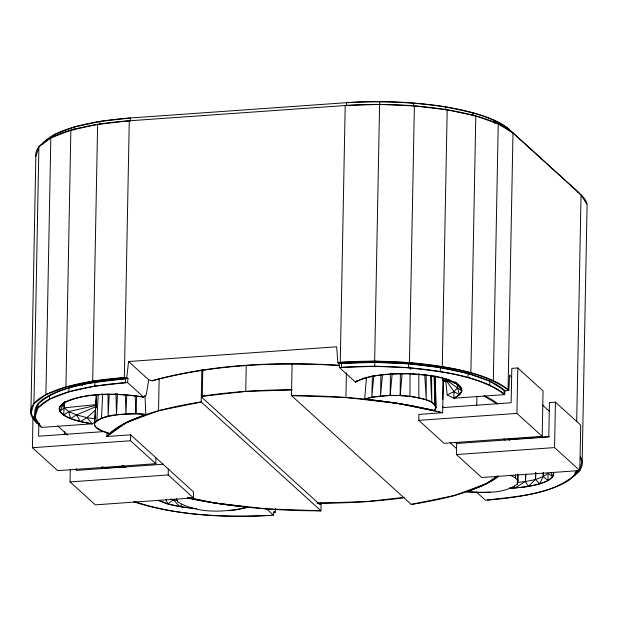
<?xml version="1.0" encoding="UTF-8"?>
<svg xmlns="http://www.w3.org/2000/svg" width="618" height="618" viewBox="0 0 618 618"><rect width="100%" height="100%" fill="white"/><g stroke="black" fill="none" stroke-linecap="round" stroke-linejoin="round"><path stroke-width="0.93" d="M82.202 385.562L82.209 383.631M366.544 377.065L364.659 399.128L401.206 403.94L434.222 410.584L435.914 407.865L435.095 405.014L431.812 402.295L426.273 399.854L418.826 397.837L418.834 373.751M515.458 475.033L515.451 477.915L517.892 480.92L517.42 483.94C503.214 494.547 483.461 492.422 466.629 491.781L488.058 482.867L498.108 476.014M418.826 397.837L409.943 396.37L410.043 373.272M400.371 373.434L400.178 395.559L409.943 396.37M517.297 482.457C527.872 481.229 539.36 480.093 548.011 473.311L547.957 480.549C535.914 486.08 522.488 487.633 509.363 488.096M390.452 373.334L390.151 395.443L371.82 397.281L364.659 399.128L389.348 402.125L412.662 405.964L434.222 410.584L435.914 407.841C433.658 399.29 421.677 399.043 414.531 397.026C401.445 394.995 388.034 394.825 374.917 396.741A39.706 11.147 1.1 0 0 364.659 399.128M442.558 377.652L442.503 380.541L443.593 380.255L443.616 378.324M64.427 403.013L63.615 415.111L70.622 418.618L80.402 421.584L92.352 423.809L94.693 422.372M39.289 423.739L37.721 423.848L36.956 423.16L30.9 413.396L35.829 156.601L38.88 146.883L50.83 137.884L70.861 130.205L97.621 124.38L129.27 120.796L345.199 105.516L379.591 104.419L414.377 105.894L447.193 109.826L475.798 115.96L498.239 123.863L512.994 133.017L581.044 194.84A133.797 37.551 1.1 0 1 586.984 203.986M155.929 457.784L155.813 463.709L57.667 470.653L32.406 447.702L33.001 416.462M30.9 413.396L33.951 403.685L38.88 146.883M65.299 401.723L63.569 403.956L64.349 407.834L68.752 411.573L76.454 414.917L86.914 417.621L92.352 423.809L41.452 427.417L34.94 417.366L35.01 413.419L37.968 404.002C61.87 383.562 95.836 382.581 125.578 378.718L127.996 378.548L127.54 382.527L143.585 397.096L146.188 395.08L148.722 379.823L128.575 361.515L126.76 377.42L127.996 378.548M37.258 407.71L37.312 404.813M34.94 417.366L37.891 407.957L37.968 404.002M38.849 423.801L38.61 436.215L103.136 431.642M33.951 403.685L45.902 394.678L50.83 137.884M37.891 407.957L49.471 399.228L49.548 395.281M54.508 136.902L54.554 134.531L73.975 127.092L99.907 121.445L130.583 117.968L346.513 102.688A129.68 36.4 1.1 0 1 378.888 101.622M64.357 434.346L64.411 431.48M45.902 394.678L65.933 387.007L70.861 130.205M49.471 399.228L68.892 391.789L68.969 387.841M73.913 130.251L73.975 127.092M106.976 432.229L106.891 436.509L130.668 434.825L193.565 491.982L193.449 497.907L95.303 504.852L70.043 481.893L70.274 469.595M76.284 468.498L76.246 470.414L163.6 464.226M65.933 387.007L92.692 381.175L97.621 124.38M68.892 391.789L94.824 386.142L94.902 382.187M99.846 124.604L99.907 121.445M101.993 468.544L102.024 466.636M125.578 378.718L125.5 382.666A129.68 36.4 1.1 0 0 40.811 426.829M130.529 121.128L130.583 117.968A129.68 36.4 1.1 0 0 42.395 144.025M155.813 463.709L130.552 440.75L130.668 434.825M321.113 503.199L320.966 510.808L201.198 401.986A204.813 57.482 1.1 0 0 106.891 436.509L126.335 422.55L158.532 410.761L159.15 378.425M193.449 497.907L168.189 474.948L168.305 469.023M201.823 369.649L201.198 401.986L158.532 410.761M202.789 369.788L202.256 397.714L320.109 504.806L320.147 502.882M201.831 396.37L245.74 391.403L246.242 365.369M292.121 363.26L291.495 395.597L411.264 504.412L453.929 495.636L486.127 483.855L497.019 476.038M346.451 105.848L346.513 102.688C379.514 100.734 412.662 101.939 445.369 106.868C467.471 111.348 490.646 115.566 509.147 129.34L577.189 191.171A129.68 36.4 1.1 0 1 580.418 194.678M443.284 380.642L442.673 412.739L397.536 403.353L345.925 397.498L346.397 372.77M128.575 361.515L336.648 346.783L337.853 362.48L374.662 361.213L379.591 104.419M337.853 362.48L339.089 363.6L339.39 367.525L374.763 366.327L374.84 362.372L408.56 363.801L440.364 367.61L468.089 373.558L489.842 381.221L504.898 390.777L508.83 390.499L509.603 375.134L511.743 377.073M379.784 104.79L379.846 101.63M380.897 374.894L380.495 396.03L382.503 374.948M504.898 390.777L504.705 394.624L504.064 394.037C476.331 374.578 441.144 371.735 408.483 367.749L408.56 363.801M413.504 106.211L413.566 103.052M508.83 390.499L508.066 389.811C479.452 369.726 443.145 366.798 409.448 362.689L414.377 105.894M442.766 407.602L511.148 402.766L511.804 368.39L517.799 367.965L543.067 390.924L542.195 436.354L444.048 443.307L418.78 420.348L418.896 414.423L442.673 412.739A204.813 57.482 1.1 0 0 291.495 395.597L345.925 397.498M440.286 371.565L440.364 367.61M445.308 110.027L445.369 106.868M442.264 366.621L447.193 109.826M442.797 399.437L443.168 380.155M456.632 443.485L548.784 436.957L549.441 402.588L555.435 402.163L580.704 425.122L579.831 470.553L481.685 477.505L456.416 454.547L456.632 443.485L455.257 442.233M468.011 377.505L468.089 373.558M473.033 115.968L473.094 112.808M470.87 372.754L475.798 115.96M476.741 405.578L476.911 396.895M489.765 385.168L489.842 381.221M494.786 123.639L494.848 120.471M493.311 380.665L498.239 123.863M509.116 130.923L509.147 129.34A129.68 36.4 1.1 0 0 380.781 101.63M542.195 436.354L516.926 413.403L517.799 367.965M525.594 474.786L525.462 481.546L528.313 486.397L535.52 479.421L535.845 472.693M535.651 472.662L535.52 479.421L539.622 483.871L543.199 476.617L543.346 472.762M543.276 472.755L543.199 476.617L547.957 480.549L552.701 476.671L553.519 472.507M579.831 470.553L554.562 447.594L555.435 402.163M476.308 491.936L485.377 500.171L487.417 500.032C517.158 496.169 551.125 495.18 575.026 474.74L575.072 472.376M576.687 421.708L581.044 194.84L587.1 204.604L582.171 461.399L579.12 471.117L575.389 473.929M372.353 376.169L371.82 397.281L373.751 376.269M504.705 394.624L453.797 398.224L454.014 391.634L445.655 379.661L443.593 380.255M136.648 395.729L135.945 413.983C122.287 414.802 104.952 412.762 94.6 423.33L94.855 426.15L97.598 428.907L102.658 431.426L109.718 433.558L124.403 423.539L145.833 414.624L144.967 395.458M82.542 385.593L82.619 383.67M126.783 394.802L125.948 414.045L125.292 394.902M410.414 369.093L410.499 367.162M117.466 393.612L116.485 414.809L116.014 393.674M109.224 394.222L108.15 416.231L108.019 394.021M101.468 418.208L102.681 394.261M95.257 418.471L95.504 413.674M95.798 407.919L96.091 402.163M96.393 396.401L96.493 394.485M96.856 420.626L98.223 394.732M96.184 394.531L94.6 423.33L96.624 394.601M95.296 418.463L95.466 415.574M95.906 407.888L96.122 404.041M96.562 396.347L96.671 394.423M525.91 473.851L525.462 481.546L514.833 487.942L514.439 486.25M402.117 373.573L400.178 395.559L390.151 395.443L392.237 373.334M134.029 501.36C178.023 516.269 225.477 517.351 271.487 515.312L273.527 515.173L273.983 511.194L275.219 512.314L275.643 508.575M575.026 474.74L576.37 470.46M64.566 401.916L59.513 407.355L59.838 411.279L63.615 415.111L68.752 411.573L95.898 405.439M181.738 504.643L179.923 506.605L167.941 503.909L158.733 500.456M449.502 379.977L445.655 379.661L447.169 394.863L454.014 391.634L457.444 387.95L457.212 384.079L455.281 382.187M339.39 367.525L355.435 382.102L356.663 380.788M64.566 402.171L59.513 407.355L63.569 403.956L59.838 411.279L64.349 407.834L95.782 404.635M68.752 411.573L70.622 418.618L76.454 414.917L80.402 421.584L86.914 417.621L95.388 410.167M42.974 143.26L54.554 134.531M498.239 476.239L493.736 479.63L481.631 485.98L466.629 491.781L478.386 492.461L490.12 492.152M455.327 382.125L460.619 387.007L461.793 390.931L459.475 394.748L453.797 398.224A55.581 15.597 1.1 0 0 431.936 375.914A55.581 15.597 1.1 0 0 355.435 382.102L356.98 381.028M62.673 403.6C87.439 391.209 116.91 393.535 143.585 397.096L141.885 396.347M355.435 382.102L364.203 378.054M76.454 414.917L96.385 406.513M362.619 378.873L375.087 375.311M145.833 414.624L130.831 420.425L118.726 426.768L109.718 433.558C63.909 418.919 134.569 410.275 145.833 414.624L135.945 413.983L135.172 395.713M148.722 379.823L152.074 380.765C212.916 363.878 276.926 361.708 339.653 365.261M152.074 380.765C213.048 364.589 276.794 361.545 339.537 365.578M372.554 376.3C386.142 373.573 400.047 373.905 413.79 373.604M176.516 498.788L177.721 501.824C197.636 514.122 225.763 512.299 247.803 507.27L211.263 502.457L187.679 497.714M92.692 381.175L126.76 377.42M94.824 386.142L127.54 382.527M404.203 497.351L366.984 501.569L317.049 503.152M228.467 510.677L235.759 509.927L247.803 507.27L223.113 504.28L199.799 500.441L187.617 497.83M339.089 363.6L341.507 363.43A129.68 36.4 1.1 0 1 373.882 362.372M32.406 447.702L130.552 440.75M418.78 420.348L516.926 413.403M124.11 466.636L104.071 468.058L102.642 466.76M549.41 436.532L511.225 439.236L508.235 438.996M70.043 481.893L168.189 474.948M456.416 454.547L554.562 447.594M273.604 512.43L275.219 512.314M374.84 362.372L341.507 363.43L341.43 367.386A129.68 36.4 1.1 0 1 504.064 394.037L504.141 390.089A129.68 36.4 1.1 0 0 376.717 362.387M245.74 391.403L291.835 389.935M374.662 361.213L409.448 362.689M374.763 366.327L408.483 367.749M193.836 508.351L196.617 508.475M411.974 373.882C428.444 375.644 447.362 375.752 460.619 387.007L457.212 384.079L445.655 379.661L461.793 390.931L457.212 384.079M192.909 508.235L179.923 506.605L173.303 499.838L170.684 498.981M86.914 417.621L94.925 418.819M88.297 395.242L90.035 395.528M177.829 500.75L173.303 499.838L167.941 503.909L165.833 499.583M189.541 497.768L214.933 503.052L266.543 508.9L320.966 510.808A204.813 57.482 1.1 0 1 187.602 497.969M101.344 394.06L103.198 394.469M115.28 393.875L117.096 394.384M446.103 381.623L442.503 380.541L446.088 381.762M446.66 379.066L448.297 379.838M447.169 394.863L453.797 398.224M484.334 395.736L492.894 400.186L498.015 403.94M510.275 475.157L515.451 477.915L515.381 475.041M454.014 391.634L459.475 394.748L457.444 387.95M483.987 395.991L496.748 403.793M122.727 465.524L125.91 467.494M454.493 382.256L456.022 383.23L454.948 382.055M548.011 473.311L552.701 476.671L550.8 472.33M542.388 404.921L549.518 411.395M450.344 442.998L456.532 448.622M265.856 508.197L273.527 515.173M57.744 425.964L67.717 435.033M577.189 191.171L578.17 192.746M580.147 458.147L582.171 461.399M424.736 374.987L426.273 399.854L426.181 374.794M430.468 375.404L431.812 402.295L431.58 375.288M434.068 376.115L435.095 405.014L434.709 376.285M509.294 438.517L509.348 440.449M435.319 376.192L435.914 407.841L435.281 375.991M410.298 367.169L410.313 369.093M403.345 497.853A201.731 56.617 1.1 0 1 317.722 503.222M124.118 467.525A201.731 56.617 1.1 0 1 121.646 465.964M201.561 396.246A201.731 56.617 1.1 0 1 292.105 389.749M442.318 407.061A201.731 56.617 1.1 0 1 444.195 407.579M504.01 438.703A201.731 56.617 1.1 0 1 504.999 440.178M553.442 472.245A55.581 15.597 1.1 0 1 510.082 488.212M92.352 423.809A55.581 15.597 1.1 0 1 65.5 401.855A55.581 15.597 1.1 0 1 143.585 397.096M271.487 515.312A129.68 36.4 1.1 0 1 133.998 501.831M196.563 508.56A55.581 15.597 1.1 0 1 194.724 508.421M192.901 508.274A55.581 15.597 1.1 0 1 158.27 500.217M36.956 423.16A133.797 37.551 1.1 0 1 124.342 377.59L129.27 120.796A133.797 37.551 1.1 0 0 35.79 156.292M34.894 412.221A129.68 36.4 1.1 0 1 125.578 378.718M577.336 470.862A129.68 36.4 1.1 0 1 487.417 500.032M580.418 456.733A133.797 37.551 1.1 0 1 573.033 476.609M413.442 105.817A133.797 37.551 1.1 0 0 345.199 105.516L340.263 362.31A133.797 37.551 1.1 0 1 508.066 389.811L512.994 133.017A133.797 37.551 1.1 0 0 415.342 105.972M498.347 476.501A204.813 57.482 1.1 0 1 411.264 504.412M517.42 483.94L517.343 482.009L517.42 483.94M517.892 480.92L517.768 474.191L517.892 480.92"/></g></svg>
